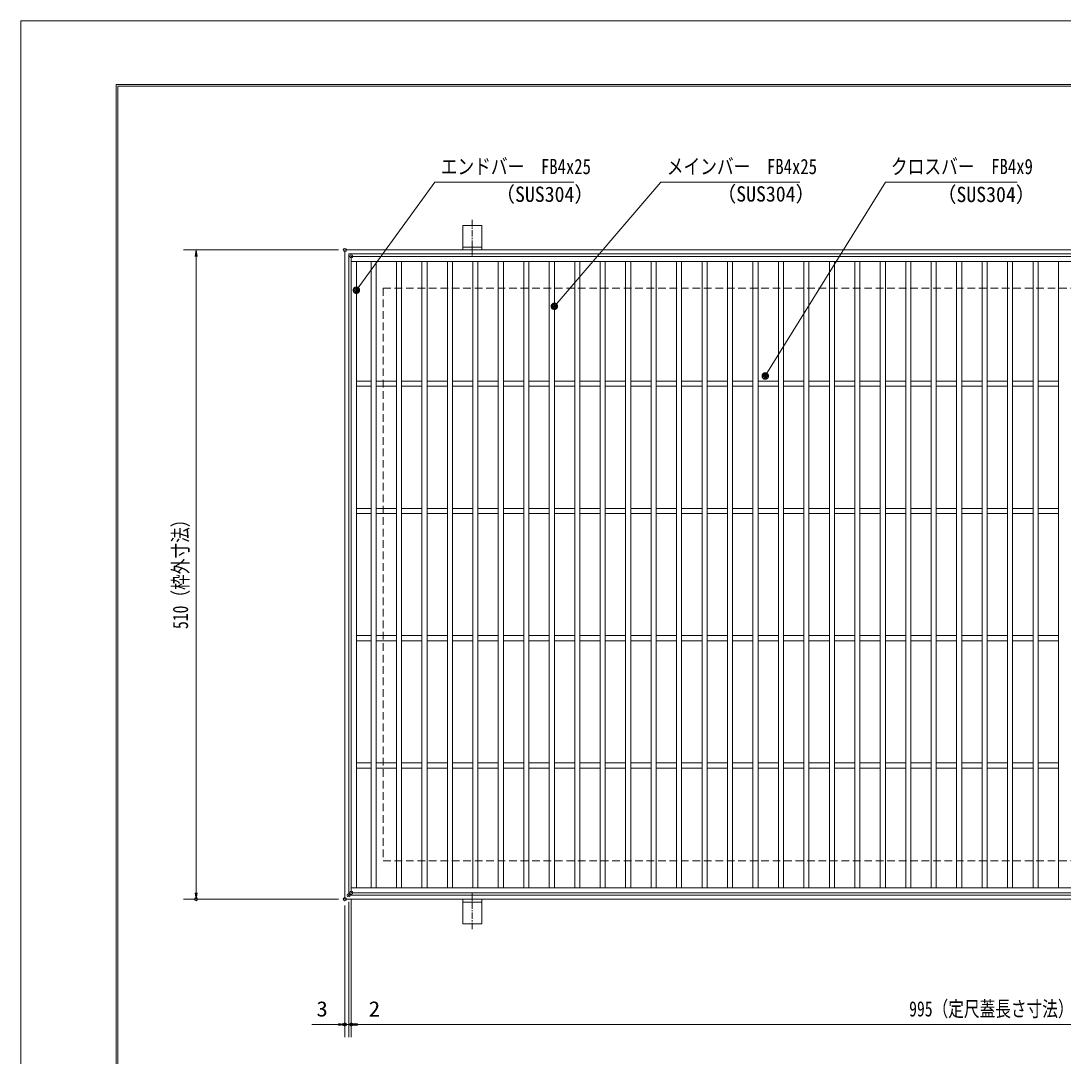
# Model space of a CAD drawing. Units: millimetres, scale not verified. Extents: x -1050 to 1050, y -742 to 742.
# Drawn here: x -1050 to -231, y -71 to 742 of the extents above; entities that cross this region are included whole.
import ezdxf
from ezdxf.enums import TextEntityAlignment as Align

# ---------------------------------------------------------------- set-up
doc = ezdxf.new("R2010")
doc.units = ezdxf.units.MM
doc.header["$LTSCALE"] = 5
doc.header["$PDMODE"] = 32
doc.header["$PDSIZE"] = 2.5
doc.linetypes.add('CHAIN1', pattern=[8, 5, -1, 1, -1])
doc.linetypes.add('DASHED1', pattern=[1.8, 1.2, -0.6])
for name, color, linetype, lineweight in [('0-0_7-図\u3000枠', 4, 'Continuous', 9), ('0-1_寸法注釈', 2, 'Continuous', 9), ('0-4_0', 2, 'Continuous', 9), ('0-5_DEFPOINTS', 134, 'Continuous', 9), ('0-6_枠', 7, 'Continuous', 9), ('0-7_蓋', 5, 'Continuous', 9), ('0-8_アンカー', 7, 'Continuous', 9), ('0-9_溝開口', 4, 'DASHED1', 9)]:
    doc.layers.add(name, color=color, linetype=linetype, lineweight=lineweight)
doc.styles.add('ＭＳ ゴシック', font='')
doc.styles.get('ＭＳ ゴシック').set_extended_font_data('MS Gothic')

# ---------------------------------------------------------------- blocks, each defined once
blk = doc.blocks.new('_OPEN')
at = {"layer": '0-4_0'}
blk.add_line((0, 0), (-5, 0), dxfattribs=at)
blk.add_lwpolyline([(-5, 0.833), (0, 0), (-5, -0.833)], dxfattribs=at)
blk = doc.blocks.new('A$C5D7C781A')
at = {"layer": '0-8_アンカー', "color": 6, "linetype": 'CHAIN1'}
blk.add_line((37.5, 140.11), (37.5, 0), dxfattribs=at)
at = {"layer": '0-8_アンカー'}
for p, q in [((0, 118.78), (0, 22.26)), ((0, 118.78), (75, 118.78)), ((75, 118.78), (75, 22.26)), ((75, 33.76), (0, 33.76)), ((0, 22.26), (75, 22.26))]:
    blk.add_line(p, q, dxfattribs=at)
blk = doc.blocks.new('_Dot')
at = {"layer": '0-4_0'}
for p, q in [((-2.5, 0), (-5, 0)), ((2.445, 0.5), (-2.445, 0.5)), ((1.997, 1.5), (-1.997, 1.5)), ((2.289, -0.995), (-2.289, -0.995)), ((1.499, -1.995), (-1.499, -1.995))]:
    blk.add_line(p, q, dxfattribs=at)
for points in [[(2.5, 0), (2.48, 0.313), (2.421, 0.622), (2.324, 0.92), (2.191, 1.204), (2.023, 1.469), (1.822, 1.711), (1.594, 1.926), (1.34, 2.111), (1.064, 2.262), (0.773, 2.378), (0.468, 2.456), (0.157, 2.495), (-0.157, 2.495), (-0.468, 2.456), (-0.773, 2.378), (-1.064, 2.262), (-1.34, 2.111), (-1.594, 1.926), (-1.822, 1.711), (-2.023, 1.469), (-2.191, 1.204), (-2.324, 0.92), (-2.421, 0.622), (-2.48, 0.313), (-2.5, 0), (0, 0)], [(-2.5, 0), (-2.48, -0.313), (-2.421, -0.622), (-2.324, -0.92), (-2.191, -1.204), (-2.023, -1.469), (-1.822, -1.711), (-1.594, -1.926), (-1.34, -2.111), (-1.064, -2.262), (-0.773, -2.378), (-0.468, -2.456), (-0.157, -2.495), (0.157, -2.495), (0.468, -2.456), (0.773, -2.378), (1.064, -2.262), (1.34, -2.111), (1.594, -1.926), (1.822, -1.711), (2.023, -1.469), (2.191, -1.204), (2.324, -0.92), (2.421, -0.622), (2.48, -0.313), (2.5, 0), (0, 0)]]:
    blk.add_lwpolyline(points, close=True, dxfattribs=at)

msp = doc.modelspace()

# ---------------------------------------------------------------- linework, layer by layer
at = {"layer": '0-0_7-図\u3000枠'}
for p, q in [((-975, -692.5), (-975, 692.5)), ((-973.75, -691.25), (-973.75, 691.25)), ((-973.75, 691.25), (998.75, 691.25))]:
    msp.add_line(p, q, dxfattribs=at)
msp.add_lwpolyline([(-975, 692.5), (1000, 692.5), (1000, -692.5)], dxfattribs=at)
at = {"layer": '0-1_寸法注釈'}
for p, q in [((-800.45, 562.475), (-922.363, 562.475)), ((-912.363, 557.475), (-912.363, 57.475)), ((-800.45, 52.475), (-922.363, 52.475)), ((-792.45, 50.475), (-792.45, -56.047)), ((-792.45, 50.475), (-792.45, -56.047)), ((-790.45, 52.475), (-790.45, -56.047)), ((-790.45, 52.475), (-790.45, -56.047)), ((-795.45, 47.475), (-795.45, -56.047)), ((-800.45, -46.047), (-821.563, -46.047)), ((-797.45, -46.047), (-802.45, -46.047)), ((-792.45, -46.047), (-795.45, -46.047)), ((-792.45, -46.047), (-790.45, -46.047)), ((-787.45, -46.047), (-782.45, -46.047)), ((-785.45, -46.047), (199.55, -46.047)), ((-785.45, -46.047), (-764.337, -46.047))]:
    msp.add_line(p, q, dxfattribs=at)
for points in [[(-615.707, 615.749), (-724.931, 615.749), (-785.857, 531.667)], [(-438.147, 615.749), (-547.371, 615.749), (-630.295, 518.985)], [(-267.513, 615.749), (-370.72, 615.749), (-464.736, 464.322)]]:
    msp.add_lwpolyline(points, dxfattribs=at)
at = {"layer": '0-5_DEFPOINTS'}
msp.add_lwpolyline([(-1050, -742.5), (-1050, 742.5), (1050, 742.5), (1050, -742.5)], close=True, dxfattribs=at)
for p in [(-795.45, 562.475), (-790.45, 57.475), (-912.363, 52.475), (-795.45, 52.475), (-795.45, 52.475), (-792.45, 55.475), (-795.45, -46.047), (-790.45, -46.047)]:
    msp.add_point(p, dxfattribs=at)
at = {"layer": '0-6_枠'}
for p, q in [((-795.45, 562.475), (409.55, 562.475)), ((-795.45, 562.475), (-795.45, 52.475)), ((-792.45, 559.475), (407.714, 559.475)), ((-792.45, 559.475), (-792.45, 55.475)), ((-795.45, 52.475), (409.55, 52.475)), ((-792.45, 55.475), (411.386, 55.475))]:
    msp.add_line(p, q, dxfattribs=at)
at = {"layer": '0-7_蓋'}
for p, q in [((204.55, 557.475), (-790.45, 557.475)), ((-790.45, 57.475), (-790.45, 557.475)), ((204.55, 553.475), (-790.45, 553.475)), ((-786.45, 61.475), (-786.45, 553.475)), ((-774.95, 553.475), (-774.95, 61.475)), ((-770.95, 553.475), (-770.95, 61.475)), ((-754.95, 553.475), (-754.95, 61.475)), ((-750.95, 553.475), (-750.95, 61.475)), ((-734.95, 553.475), (-734.95, 61.475)), ((-730.95, 553.475), (-730.95, 61.475)), ((-714.95, 553.475), (-714.95, 61.475)), ((-710.95, 553.475), (-710.95, 61.475)), ((-694.95, 553.475), (-694.95, 61.475)), ((-690.95, 553.475), (-690.95, 61.475)), ((-674.95, 553.475), (-674.95, 61.475)), ((-670.95, 553.475), (-670.95, 61.475)), ((-654.95, 553.475), (-654.95, 61.475)), ((-650.95, 553.475), (-650.95, 61.475)), ((-634.95, 553.475), (-634.95, 61.475)), ((-630.95, 553.475), (-630.95, 61.475)), ((-614.95, 553.475), (-614.95, 61.475)), ((-610.95, 553.475), (-610.95, 61.475)), ((-594.95, 553.475), (-594.95, 61.475)), ((-590.95, 553.475), (-590.95, 61.475)), ((-574.95, 553.475), (-574.95, 61.475)), ((-570.95, 553.475), (-570.95, 61.475)), ((-554.95, 553.475), (-554.95, 61.475)), ((-550.95, 553.475), (-550.95, 61.475)), ((-534.95, 553.475), (-534.95, 61.475)), ((-530.95, 553.475), (-530.95, 61.475)), ((-514.95, 553.475), (-514.95, 61.475)), ((-510.95, 553.475), (-510.95, 61.475)), ((-494.95, 553.475), (-494.95, 61.475)), ((-490.95, 553.475), (-490.95, 61.475)), ((-474.95, 553.475), (-474.95, 61.475)), ((-470.95, 553.475), (-470.95, 61.475)), ((-454.95, 553.475), (-454.95, 61.475)), ((-450.95, 553.475), (-450.95, 61.475)), ((-434.95, 553.475), (-434.95, 61.475)), ((-430.95, 553.475), (-430.95, 61.475)), ((-414.95, 553.475), (-414.95, 61.475)), ((-410.95, 553.475), (-410.95, 61.475)), ((-394.95, 553.475), (-394.95, 61.475)), ((-390.95, 553.475), (-390.95, 61.475)), ((-374.95, 553.475), (-374.95, 61.475)), ((-370.95, 553.475), (-370.95, 61.475)), ((-354.95, 553.475), (-354.95, 61.475)), ((-350.95, 553.475), (-350.95, 61.475)), ((-334.95, 553.475), (-334.95, 61.475)), ((-330.95, 553.475), (-330.95, 61.475)), ((-314.95, 553.475), (-314.95, 61.475)), ((-310.95, 553.475), (-310.95, 61.475)), ((-294.95, 553.475), (-294.95, 61.475)), ((-290.95, 553.475), (-290.95, 61.475)), ((-274.95, 553.475), (-274.95, 61.475)), ((-270.95, 553.475), (-270.95, 61.475)), ((-254.95, 553.475), (-254.95, 61.475)), ((-250.95, 553.475), (-250.95, 61.475)), ((-234.95, 553.475), (-234.95, 61.475)), ((-774.95, 459.475), (-786.45, 459.475)), ((-754.95, 459.475), (-770.95, 459.475)), ((-734.95, 459.475), (-750.95, 459.475)), ((-714.95, 459.475), (-730.95, 459.475)), ((-694.95, 459.475), (-710.95, 459.475)), ((-674.95, 459.475), (-690.95, 459.475)), ((-654.95, 459.475), (-670.95, 459.475)), ((-634.95, 459.475), (-650.95, 459.475)), ((-614.95, 459.475), (-630.95, 459.475)), ((-594.95, 459.475), (-610.95, 459.475)), ((-574.95, 459.475), (-590.95, 459.475)), ((-554.95, 459.475), (-570.95, 459.475)), ((-534.95, 459.475), (-550.95, 459.475)), ((-514.95, 459.475), (-530.95, 459.475)), ((-494.95, 459.475), (-510.95, 459.475)), ((-474.95, 459.475), (-490.95, 459.475)), ((-454.95, 459.475), (-470.95, 459.475)), ((-434.95, 459.475), (-450.95, 459.475)), ((-414.95, 459.475), (-430.95, 459.475)), ((-394.95, 459.475), (-410.95, 459.475)), ((-374.95, 459.475), (-390.95, 459.475)), ((-354.95, 459.475), (-370.95, 459.475)), ((-334.95, 459.475), (-350.95, 459.475)), ((-314.95, 459.475), (-330.95, 459.475)), ((-294.95, 459.475), (-310.95, 459.475)), ((-274.95, 459.475), (-290.95, 459.475)), ((-254.95, 459.475), (-270.95, 459.475)), ((-234.95, 459.475), (-250.95, 459.475)), ((-774.95, 455.475), (-786.45, 455.475)), ((-754.95, 455.475), (-770.95, 455.475)), ((-734.95, 455.475), (-750.95, 455.475)), ((-714.95, 455.475), (-730.95, 455.475)), ((-694.95, 455.475), (-710.95, 455.475)), ((-674.95, 455.475), (-690.95, 455.475)), ((-654.95, 455.475), (-670.95, 455.475)), ((-634.95, 455.475), (-650.95, 455.475)), ((-614.95, 455.475), (-630.95, 455.475)), ((-594.95, 455.475), (-610.95, 455.475)), ((-574.95, 455.475), (-590.95, 455.475)), ((-554.95, 455.475), (-570.95, 455.475)), ((-534.95, 455.475), (-550.95, 455.475)), ((-514.95, 455.475), (-530.95, 455.475)), ((-494.95, 455.475), (-510.95, 455.475)), ((-474.95, 455.475), (-490.95, 455.475)), ((-454.95, 455.475), (-470.95, 455.475)), ((-434.95, 455.475), (-450.95, 455.475)), ((-414.95, 455.475), (-430.95, 455.475)), ((-394.95, 455.475), (-410.95, 455.475)), ((-374.95, 455.475), (-390.95, 455.475)), ((-354.95, 455.475), (-370.95, 455.475)), ((-334.95, 455.475), (-350.95, 455.475)), ((-314.95, 455.475), (-330.95, 455.475)), ((-294.95, 455.475), (-310.95, 455.475)), ((-274.95, 455.475), (-290.95, 455.475)), ((-254.95, 455.475), (-270.95, 455.475)), ((-234.95, 455.475), (-250.95, 455.475)), ((-774.95, 359.475), (-786.45, 359.475)), ((-774.95, 355.475), (-786.45, 355.475)), ((-754.95, 359.475), (-770.95, 359.475)), ((-754.95, 355.475), (-770.95, 355.475)), ((-734.95, 359.475), (-750.95, 359.475)), ((-734.95, 355.475), (-750.95, 355.475)), ((-714.95, 359.475), (-730.95, 359.475)), ((-714.95, 355.475), (-730.95, 355.475)), ((-694.95, 359.475), (-710.95, 359.475)), ((-694.95, 355.475), (-710.95, 355.475)), ((-674.95, 359.475), (-690.95, 359.475)), ((-674.95, 355.475), (-690.95, 355.475)), ((-654.95, 359.475), (-670.95, 359.475)), ((-654.95, 355.475), (-670.95, 355.475)), ((-634.95, 359.475), (-650.95, 359.475)), ((-634.95, 355.475), (-650.95, 355.475)), ((-614.95, 359.475), (-630.95, 359.475)), ((-614.95, 355.475), (-630.95, 355.475)), ((-594.95, 359.475), (-610.95, 359.475)), ((-594.95, 355.475), (-610.95, 355.475)), ((-574.95, 359.475), (-590.95, 359.475)), ((-574.95, 355.475), (-590.95, 355.475)), ((-554.95, 359.475), (-570.95, 359.475)), ((-554.95, 355.475), (-570.95, 355.475)), ((-534.95, 359.475), (-550.95, 359.475)), ((-534.95, 355.475), (-550.95, 355.475)), ((-514.95, 359.475), (-530.95, 359.475)), ((-514.95, 355.475), (-530.95, 355.475)), ((-494.95, 359.475), (-510.95, 359.475)), ((-494.95, 355.475), (-510.95, 355.475)), ((-474.95, 359.475), (-490.95, 359.475)), ((-474.95, 355.475), (-490.95, 355.475)), ((-454.95, 359.475), (-470.95, 359.475)), ((-454.95, 355.475), (-470.95, 355.475)), ((-434.95, 359.475), (-450.95, 359.475)), ((-434.95, 355.475), (-450.95, 355.475)), ((-414.95, 359.475), (-430.95, 359.475)), ((-414.95, 355.475), (-430.95, 355.475)), ((-394.95, 359.475), (-410.95, 359.475)), ((-394.95, 355.475), (-410.95, 355.475)), ((-374.95, 359.475), (-390.95, 359.475)), ((-374.95, 355.475), (-390.95, 355.475)), ((-354.95, 359.475), (-370.95, 359.475)), ((-354.95, 355.475), (-370.95, 355.475)), ((-334.95, 359.475), (-350.95, 359.475)), ((-334.95, 355.475), (-350.95, 355.475)), ((-314.95, 359.475), (-330.95, 359.475)), ((-314.95, 355.475), (-330.95, 355.475)), ((-294.95, 359.475), (-310.95, 359.475)), ((-294.95, 355.475), (-310.95, 355.475)), ((-274.95, 359.475), (-290.95, 359.475)), ((-274.95, 355.475), (-290.95, 355.475)), ((-254.95, 359.475), (-270.95, 359.475)), ((-254.95, 355.475), (-270.95, 355.475)), ((-234.95, 359.475), (-250.95, 359.475)), ((-234.95, 355.475), (-250.95, 355.475)), ((-774.95, 259.475), (-786.45, 259.475)), ((-774.95, 255.475), (-786.45, 255.475)), ((-754.95, 259.475), (-770.95, 259.475)), ((-754.95, 255.475), (-770.95, 255.475)), ((-734.95, 259.475), (-750.95, 259.475)), ((-734.95, 255.475), (-750.95, 255.475)), ((-714.95, 259.475), (-730.95, 259.475)), ((-714.95, 255.475), (-730.95, 255.475)), ((-694.95, 259.475), (-710.95, 259.475)), ((-694.95, 255.475), (-710.95, 255.475)), ((-674.95, 259.475), (-690.95, 259.475)), ((-674.95, 255.475), (-690.95, 255.475)), ((-654.95, 259.475), (-670.95, 259.475)), ((-654.95, 255.475), (-670.95, 255.475)), ((-634.95, 259.475), (-650.95, 259.475)), ((-634.95, 255.475), (-650.95, 255.475)), ((-614.95, 259.475), (-630.95, 259.475)), ((-614.95, 255.475), (-630.95, 255.475)), ((-594.95, 259.475), (-610.95, 259.475)), ((-594.95, 255.475), (-610.95, 255.475)), ((-574.95, 259.475), (-590.95, 259.475)), ((-574.95, 255.475), (-590.95, 255.475)), ((-554.95, 259.475), (-570.95, 259.475)), ((-554.95, 255.475), (-570.95, 255.475)), ((-534.95, 259.475), (-550.95, 259.475)), ((-534.95, 255.475), (-550.95, 255.475)), ((-514.95, 259.475), (-530.95, 259.475)), ((-514.95, 255.475), (-530.95, 255.475)), ((-494.95, 259.475), (-510.95, 259.475)), ((-494.95, 255.475), (-510.95, 255.475)), ((-474.95, 259.475), (-490.95, 259.475)), ((-474.95, 255.475), (-490.95, 255.475)), ((-454.95, 259.475), (-470.95, 259.475)), ((-454.95, 255.475), (-470.95, 255.475)), ((-434.95, 259.475), (-450.95, 259.475)), ((-434.95, 255.475), (-450.95, 255.475)), ((-414.95, 259.475), (-430.95, 259.475)), ((-414.95, 255.475), (-430.95, 255.475)), ((-394.95, 259.475), (-410.95, 259.475)), ((-394.95, 255.475), (-410.95, 255.475)), ((-374.95, 259.475), (-390.95, 259.475)), ((-374.95, 255.475), (-390.95, 255.475)), ((-354.95, 259.475), (-370.95, 259.475)), ((-354.95, 255.475), (-370.95, 255.475)), ((-334.95, 259.475), (-350.95, 259.475)), ((-334.95, 255.475), (-350.95, 255.475)), ((-314.95, 259.475), (-330.95, 259.475)), ((-314.95, 255.475), (-330.95, 255.475)), ((-294.95, 259.475), (-310.95, 259.475)), ((-294.95, 255.475), (-310.95, 255.475)), ((-274.95, 259.475), (-290.95, 259.475)), ((-274.95, 255.475), (-290.95, 255.475)), ((-254.95, 259.475), (-270.95, 259.475)), ((-254.95, 255.475), (-270.95, 255.475)), ((-234.95, 259.475), (-250.95, 259.475)), ((-234.95, 255.475), (-250.95, 255.475)), ((-774.95, 159.475), (-786.45, 159.475)), ((-754.95, 159.475), (-770.95, 159.475)), ((-734.95, 159.475), (-750.95, 159.475)), ((-714.95, 159.475), (-730.95, 159.475)), ((-694.95, 159.475), (-710.95, 159.475)), ((-674.95, 159.475), (-690.95, 159.475)), ((-654.95, 159.475), (-670.95, 159.475)), ((-634.95, 159.475), (-650.95, 159.475)), ((-614.95, 159.475), (-630.95, 159.475)), ((-594.95, 159.475), (-610.95, 159.475)), ((-574.95, 159.475), (-590.95, 159.475)), ((-554.95, 159.475), (-570.95, 159.475)), ((-534.95, 159.475), (-550.95, 159.475)), ((-514.95, 159.475), (-530.95, 159.475)), ((-494.95, 159.475), (-510.95, 159.475)), ((-474.95, 159.475), (-490.95, 159.475)), ((-454.95, 159.475), (-470.95, 159.475)), ((-434.95, 159.475), (-450.95, 159.475)), ((-414.95, 159.475), (-430.95, 159.475)), ((-394.95, 159.475), (-410.95, 159.475)), ((-374.95, 159.475), (-390.95, 159.475)), ((-354.95, 159.475), (-370.95, 159.475)), ((-334.95, 159.475), (-350.95, 159.475)), ((-314.95, 159.475), (-330.95, 159.475)), ((-294.95, 159.475), (-310.95, 159.475)), ((-274.95, 159.475), (-290.95, 159.475)), ((-254.95, 159.475), (-270.95, 159.475)), ((-234.95, 159.475), (-250.95, 159.475)), ((-774.95, 155.475), (-786.45, 155.475)), ((-754.95, 155.475), (-770.95, 155.475)), ((-734.95, 155.475), (-750.95, 155.475)), ((-714.95, 155.475), (-730.95, 155.475)), ((-694.95, 155.475), (-710.95, 155.475)), ((-674.95, 155.475), (-690.95, 155.475)), ((-654.95, 155.475), (-670.95, 155.475)), ((-634.95, 155.475), (-650.95, 155.475)), ((-614.95, 155.475), (-630.95, 155.475)), ((-594.95, 155.475), (-610.95, 155.475)), ((-574.95, 155.475), (-590.95, 155.475)), ((-554.95, 155.475), (-570.95, 155.475)), ((-534.95, 155.475), (-550.95, 155.475)), ((-514.95, 155.475), (-530.95, 155.475)), ((-494.95, 155.475), (-510.95, 155.475)), ((-474.95, 155.475), (-490.95, 155.475)), ((-454.95, 155.475), (-470.95, 155.475)), ((-434.95, 155.475), (-450.95, 155.475)), ((-414.95, 155.475), (-430.95, 155.475)), ((-394.95, 155.475), (-410.95, 155.475)), ((-374.95, 155.475), (-390.95, 155.475)), ((-354.95, 155.475), (-370.95, 155.475)), ((-334.95, 155.475), (-350.95, 155.475)), ((-314.95, 155.475), (-330.95, 155.475)), ((-294.95, 155.475), (-310.95, 155.475)), ((-274.95, 155.475), (-290.95, 155.475)), ((-254.95, 155.475), (-270.95, 155.475)), ((-234.95, 155.475), (-250.95, 155.475)), ((-790.45, 61.475), (204.55, 61.475)), ((-790.45, 57.475), (204.55, 57.475))]:
    msp.add_line(p, q, dxfattribs=at)
at = {"layer": '0-7_蓋', "color": 7}
for p in [(-790.45, 557.475), (-790.45, 57.475)]:
    msp.add_point(p, dxfattribs=at)
at = {"layer": '0-9_溝開口'}
for p, q in [((-765.45, 532.475), (204.55, 532.475)), ((-765.45, 532.475), (-765.45, 82.475)), ((-765.45, 82.475), (204.55, 82.475))]:
    msp.add_line(p, q, dxfattribs=at)

# ---------------------------------------------------------------- block references
at = {"layer": '0-1_寸法注釈'}
for name, p, rotation in [('_OPEN', (-912.363, 562.475), 90), ('_Dot', (-786.45, 530.862), 233.62864), ('_Dot', (-630.95, 518.23), 229.06472), ('_Dot', (-465.268, 463.475), 237.89301), ('_OPEN', (-912.363, 52.475), 270), ('_OPEN', (-792.45, -46.047), 180), ('_OPEN', (-790.45, -46.047), 180), ('_OPEN', (-790.45, -46.047), 180)]:
    msp.add_blockref(name, p, dxfattribs=dict(at, rotation=rotation))
for p in [(-795.45, -46.047), (-792.45, -46.047)]:
    msp.add_blockref('_OPEN', p, dxfattribs=at)
at = {"layer": '0-8_アンカー', "xscale": 0.2, "yscale": 0.2}
msp.add_blockref('A$C5D7C781A', (-702.95, 558.023), dxfattribs=at)
at = {"layer": '0-8_アンカー', "xscale": -0.2, "yscale": 0.2, "rotation": 180}
msp.add_blockref('A$C5D7C781A', (-702.95, 56.927), dxfattribs=at)

# ---------------------------------------------------------------- texts
at = {"layer": '0-1_寸法注釈', "color": 7, "style": 'ＭＳ ゴシック'}
for s, height, width, p in [('エンドバー\u3000FB4x25', 12.02, 0.8, (-720.154, 618.436)), ('メインバー\u3000FB4x25', 12.02, 0.8, (-542.593, 618.436)), ('クロスバー\u3000FB4x9', 12.03, 0.8, (-366.554, 618.436)), ('（SUS304）', 12.02, 0.95, (-677.407, 596.644)), ('（SUS304）', 12.02, 0.95, (-503.663, 596.881)), ('（SUS304）', 12.02, 0.95, (-330.666, 596.499)), ('3', 12.02, 1.1, (-817.873, -43.36)), ('2', 12.02, 1.1, (-776.76, -43.36)), ('995（定尺蓋長さ寸法）', 12.03, 0.75, (-352.249, -43.36))]:
    msp.add_text(s, height=height, dxfattribs=dict(at, width=width)).set_placement(p, align=Align.BOTTOM_LEFT)
at = {"layer": '0-1_寸法注釈', "color": 7, "style": 'ＭＳ ゴシック', "width": 0.75}
msp.add_text('510（枠外寸法）', height=12.03, rotation=90, dxfattribs=at).set_placement((-915.05, 264.682), align=Align.BOTTOM_LEFT)

doc.saveas('drawing.dxf')
